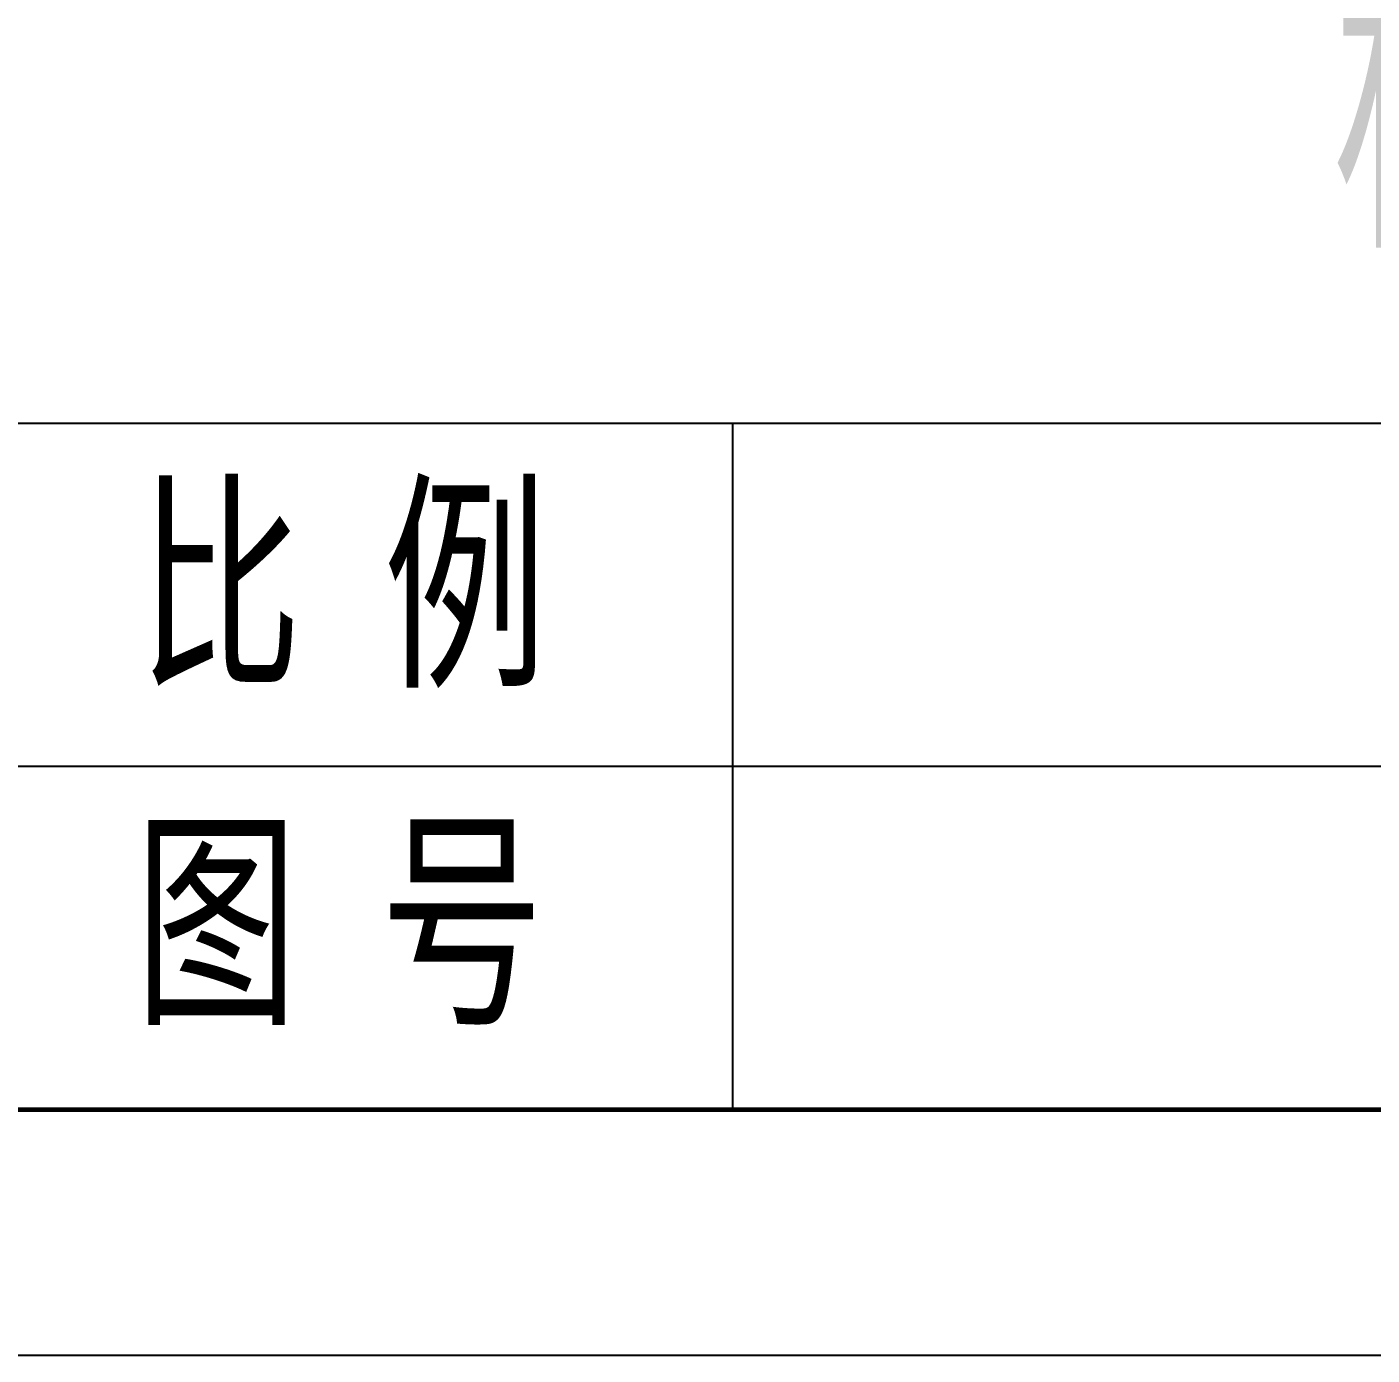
# Model space of a CAD drawing. Extents: x 695776 to 1250176, y 4443437 to 9025597.
# Drawn here: x 1039649 to 1042941, y 4538450 to 4541700 of the extents above; entities that cross this region are included whole.
import ezdxf

# ---------------------------------------------------------------- set-up
doc = ezdxf.new("R2010")
doc.units = 0
doc.header["$LTSCALE"] = 0.5
doc.layers.add('图框', color=7, linetype='CONTINUOUS')
doc.styles.add('仿宋', font='仿宋_GB2312.ttf', dxfattribs={"width": 0.7})

msp = doc.modelspace()

# ---------------------------------------------------------------- linework, layer by layer
at = {"layer": '图框', "color": 7}
for p, q in [((1047976.0335, 4540729.6142), (1033576.0335, 4540729.6142)), ((1047976.0361, 4540729.6147), (1033576.0361, 4540729.6147)), ((1041376.0335, 4540729.6142), (1041376.0335, 4539049.6142)), ((1041376.0361, 4540729.6147), (1041376.0361, 4539049.6147)), ((1047976.0335, 4539889.6142), (1033576.0335, 4539889.6142))]:
    msp.add_line(p, q, dxfattribs=at)
at = {"layer": '图框', "linetype": 'Continuous', "lineweight": -2, "flags": 128}
msp.add_lwpolyline([(998176.0335, 4574089.6142), (998176.0335, 4538449.6142), (1048576.0335, 4538449.6142), (1048576.0335, 4574089.6142), (998176.0335, 4574089.6142)], dxfattribs=at)
at = {"layer": '图框', "linetype": 'Continuous', "lineweight": 60, "flags": 128}
msp.add_lwpolyline([(1001176.0335, 4573489.6142), (1047976.0335, 4573489.6142), (1047976.0335, 4539049.6142), (1001176.0335, 4539049.6142), (1001176.0335, 4573489.6142)], dxfattribs=at)

# ---------------------------------------------------------------- texts
at = {"layer": '图框', "linetype": 'Continuous', "style": '仿宋'}
for s, insert, char_height, width, attachment_point in [('新安镇项目区废弃机耕路四横断图', (1043700.8054, 4541989.6142), 600, 6975.259258, 5), ('比 例', (1039921.062, 4540548.024), 420, 1384.032427, 1), ('图 号', (1039912.4619, 4539723.2331), 420, 1384.032427, 1)]:
    msp.add_mtext(s, dxfattribs=dict(at, insert=insert, char_height=char_height, width=width, attachment_point=attachment_point))

doc.saveas('drawing.dxf')
